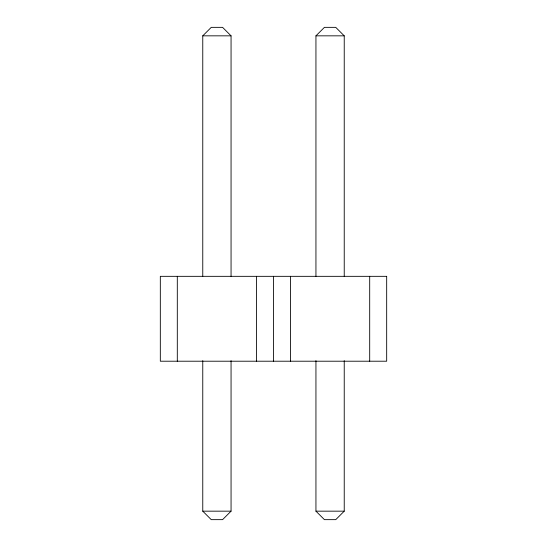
<?xml version="1.0" encoding="UTF-8"?>
<svg xmlns="http://www.w3.org/2000/svg" width="547" height="547" viewBox="0 0 547 547"><rect width="100%" height="100%" fill="white"/><g stroke="black" fill="none" stroke-linecap="round" stroke-linejoin="round"><path stroke-width="0.82" d="M202.766 276.331L202.766 35.835L211.258 27.35L222.574 27.35L231.06 35.835L231.06 276.331M315.94 276.331L315.94 35.835L324.426 27.35L335.742 27.35L344.234 35.835L344.234 276.331M231.06 360.664L231.06 511.165L222.574 519.65L211.258 519.65L202.766 511.165L202.766 360.664M344.234 360.664L344.234 511.165L335.742 519.65L324.426 519.65L315.94 511.165L315.94 360.664M202.766 35.835L231.06 35.835M315.94 35.835L344.234 35.835M202.766 511.165L231.06 511.165M315.94 511.165L344.234 511.165M369.697 276.331L369.697 361.211M290.478 276.331L290.478 361.211M273.5 276.331L273.5 361.211M256.522 276.331L256.522 361.211M177.303 276.331L177.303 361.211M386.674 276.331L160.326 276.331L160.326 361.211L386.674 361.211L386.674 276.331"/></g></svg>
